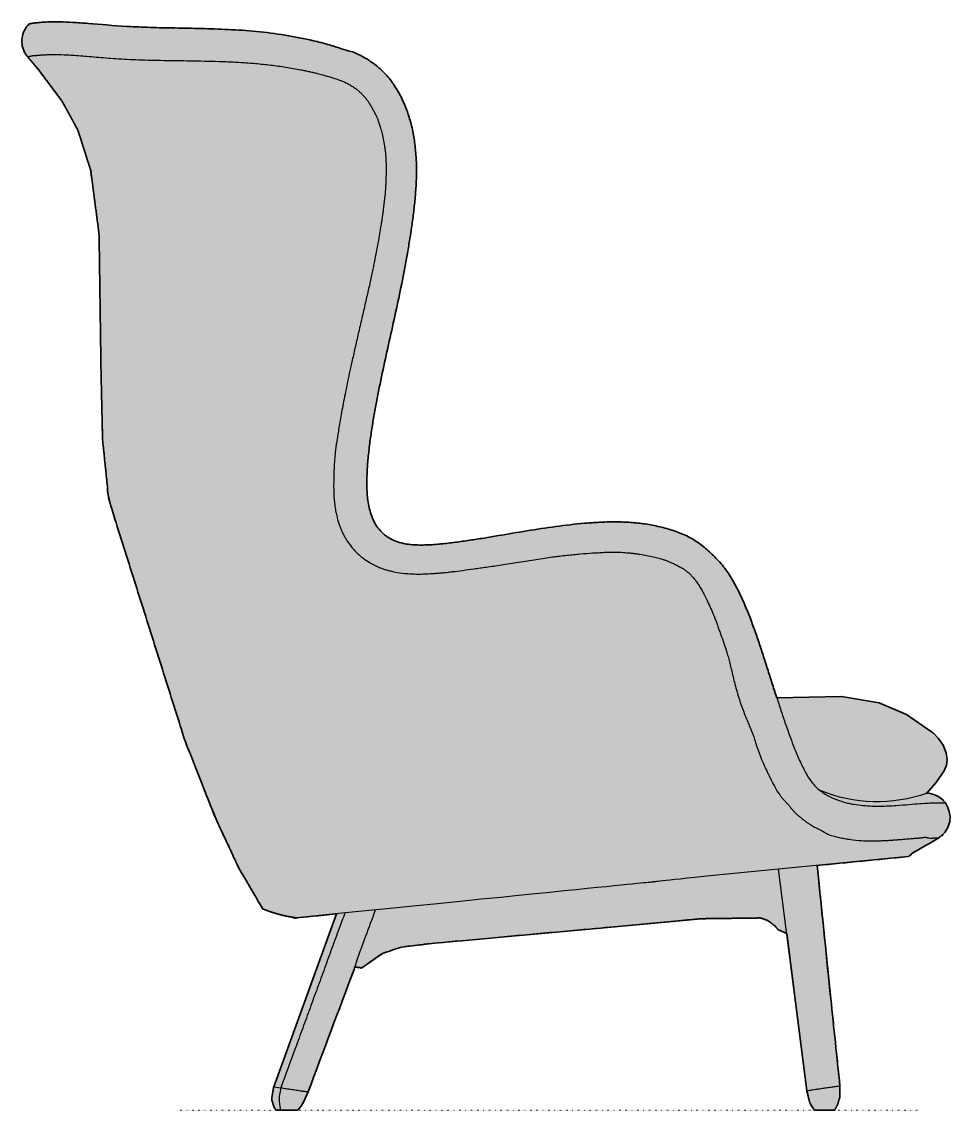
# Model space of a CAD drawing. Header units: millimetres. Extents: x -1 to 2019, y -1319 to 1154.
# Drawn here: x 1056 to 2019, y 0 to 1130 of the extents above; entities that cross this region are included whole.
import ezdxf

# ---------------------------------------------------------------- set-up
doc = ezdxf.new("R2010")
doc.units = ezdxf.units.MM
doc.linetypes.add('Dots', pattern=[1, 0, -1])
doc.layers.add('Blocks', color=7, linetype='Continuous')
doc.layers.add('Blocks$Fill', color=7, linetype='Continuous', true_color=0xffffff)
for name, color, linetype, lineweight, true_color in [('Blocks$Inner', 7, 'Continuous', 25, 0x007f00), ('Blocks$Outline', 7, 'Continuous', 35, 0xff3f3f), ('Groud', 7, 'Dots', 25, 0x243775)]:
    doc.layers.add(name, color=color, linetype=linetype, lineweight=lineweight, true_color=true_color)

# ---------------------------------------------------------------- blocks, each defined once
blk = doc.blocks.new('Ro Lounge Chair Side')
at = {"layer": 'Blocks$Fill'}
blk.add_hatch(color=256, dxfattribs=at).paths.add_polyline_path([(622.2, 428.1), (603.2, 487), (598.2, 501.3), (592.8, 515.5), (589.9, 522.6), (586.8, 529.7), (583.6, 536.6), (580.2, 543.3), (578.5, 546.5), (576.7, 549.7), (574.8, 552.8), (572.8, 556), (570.6, 559.2), (569.5, 560.8), (568.3, 562.4), (567, 564), (565.7, 565.6), (563.1, 568.7), (560.5, 571.6), (557.8, 574.4), (555.1, 577), (552.5, 579.5), (549.8, 581.9), (547, 584.3), (544, 586.7), (542.5, 587.8), (540.9, 588.9), (539.3, 590.1), (537.6, 591.2), (535.9, 592.2), (534.1, 593.3), (532.4, 594.2), (530.6, 595.2), (528.8, 596), (527.1, 596.9), (525.3, 597.7), (523.6, 598.4), (520.2, 599.8), (516.8, 601), (513.3, 602.2), (509.8, 603.3), (506.1, 604.3), (502.5, 605.2), (498.8, 606.1), (495.1, 606.9), (491.3, 607.6), (487.5, 608.2), (483.7, 608.8), (479.9, 609.2), (476.1, 609.6), (468.6, 610.2), (461, 610.6), (453.4, 610.7), (445.8, 610.6), (438.2, 610.3), (430.6, 609.9), (423, 609.3), (407.8, 607.8), (392.7, 605.9), (296, 590.5), (281.2, 588.6), (273.6, 587.8), (266.1, 587.1), (262.4, 586.9), (258.7, 586.7), (255, 586.6), (251.3, 586.7), (247.6, 586.8), (245.7, 586.9), (243.7, 587), (241.8, 587.2), (239.9, 587.5), (237.9, 587.7), (236, 588.1), (234.1, 588.5), (232.2, 588.9), (230.4, 589.4), (229.5, 589.7), (228.6, 590), (227.7, 590.3), (226.8, 590.6), (225.9, 591), (225.1, 591.3), (224.2, 591.7), (223.4, 592.1), (222.5, 592.5), (221.7, 592.9), (220.9, 593.3), (220.2, 593.8), (219.4, 594.2), (218.7, 594.7), (217.9, 595.2), (217.2, 595.7), (216.5, 596.2), (215.8, 596.7), (215.1, 597.3), (214.4, 597.8), (213.8, 598.4), (213.1, 599), (212.5, 599.6), (211.8, 600.3), (211.2, 600.9), (210.6, 601.6), (210, 602.3), (209.4, 603), (208.8, 603.8), (208.2, 604.5), (207.7, 605.3), (207.1, 606.1), (206.6, 606.9), (206.1, 607.7), (205.6, 608.5), (205.1, 609.3), (204.6, 610.2), (204.2, 611.1), (203.7, 611.9), (203.3, 612.8), (202.9, 613.7), (202.5, 614.6), (202.1, 615.5), (201.8, 616.4), (201.1, 618.3), (200.5, 620.1), (200, 622), (199.5, 623.8), (199.1, 625.7), (198.7, 627.5), (198.3, 629.4), (198, 631.2), (197.7, 633.1), (197.5, 634.9), (197.3, 636.8), (197, 640.6), (196.8, 644.3), (196.7, 648.2), (196.7, 652.1), (196.8, 659.8), (197.2, 667.4), (197.8, 675), (199.5, 690.2), (200.4, 697.8), (202.7, 712.8), (208.1, 742.6), (233.6, 861.6), (239.1, 891.5), (243.8, 921.5), (245.7, 936.5), (247.2, 951.7), (247.7, 959.3), (248.1, 966.9), (248.2, 974.5), (248.1, 982.1), (247.8, 989.7), (247.2, 997.2), (246.8, 1001), (246.3, 1004.8), (245.8, 1008.5), (245.1, 1012.3), (244.4, 1016.1), (243.6, 1019.9), (242.6, 1023.6), (241.6, 1027.3), (240.5, 1031), (239.3, 1034.6), (238.1, 1038.1), (236.7, 1041.6), (235.3, 1045), (233.8, 1048.4), (232.1, 1051.8), (230.4, 1055.2), (228.5, 1058.5), (227.5, 1060.2), (226.5, 1061.8), (225.5, 1063.5), (224.4, 1065.1), (223.3, 1066.7), (222.1, 1068.2), (220.9, 1069.8), (219.7, 1071.3), (218.5, 1072.7), (217.3, 1074.2), (216, 1075.6), (214.7, 1077), (213.3, 1078.3), (212, 1079.6), (210.6, 1080.9), (209.1, 1082.2), (207.7, 1083.4), (206.2, 1084.6), (204.7, 1085.8), (203.1, 1086.9), (201.5, 1088), (199.9, 1089.1), (198.3, 1090.2), (196.6, 1091.2), (194.9, 1092.2), (193.2, 1093.2), (189.8, 1095), (186.4, 1096.7), (184.2, 1097.7), (182, 1098.7), (180, 1099.1), (178.2, 1099.5), (176.6, 1099.9), (175.2, 1100.3), (173.9, 1100.7), (163.2, 1104.2), (156, 1106.4), (148.7, 1108.3), (141.3, 1110.1), (133.9, 1111.8), (126.5, 1113.3), (111.7, 1115.9), (96.9, 1118.1), (82.2, 1119.8), (67.5, 1121), (53, 1121.9), (-28, 1124), (-51.7, 1125), (-108.5, 1129.2), (-115.5, 1129.6), (-121.9, 1129.8), (-127.5, 1129.8), (-132.5, 1129.7), (-136.9, 1129.5), (-146.8, 1128.8), (-148.5, 1128.6), (-149.1, 1128.6), (-149.6, 1128.5), (-149.8, 1128.4), (-150.8, 1128.2), (-151, 1128.2), (-153.4, 1127.8), (-153.4, 1127.8), (-153.5, 1127.8), (-153.6, 1127.8), (-153.6, 1127.8), (-153.6, 1127.8), (-153.7, 1127.8), (-153.7, 1127.7), (-153.9, 1127.7), (-153.9, 1127.7), (-153.9, 1127.7), (-153.9, 1127.7), (-154, 1127.7), (-154, 1127.7), (-154, 1127.7), (-154.3, 1127.3), (-154.7, 1126.9), (-155, 1126.5), (-155.4, 1126.1), (-155.7, 1125.8), (-156, 1125.4), (-156.4, 1124.9), (-156.7, 1124.5), (-157, 1124.1), (-157.3, 1123.7), (-157.5, 1123.2), (-157.8, 1122.8), (-158.1, 1122.4), (-158.3, 1121.9), (-158.6, 1121.5), (-158.8, 1121), (-159.1, 1120.5), (-159.3, 1120.1), (-159.5, 1119.6), (-159.7, 1119.1), (-159.9, 1118.6), (-160, 1118.1), (-160.2, 1117.7), (-160.4, 1117.2), (-160.5, 1116.7), (-160.7, 1116.2), (-160.8, 1115.7), (-160.9, 1115.2), (-161, 1114.6), (-161.1, 1114.1), (-161.2, 1113.6), (-161.3, 1113.1), (-161.3, 1112.6), (-161.4, 1112.1), (-161.4, 1111.6), (-161.4, 1111.1), (-161.5, 1110.5), (-161.5, 1110), (-161.5, 1109.5), (-161.5, 1109), (-161.4, 1108.5), (-161.4, 1108), (-161.4, 1107.4), (-161.3, 1106.9), (-161.2, 1106.4), (-161.2, 1105.9), (-161.1, 1105.4), (-161, 1104.9), (-160.9, 1104.4), (-160.8, 1103.9), (-160.6, 1103.4), (-160.5, 1102.9), (-160.4, 1102.4), (-160.2, 1101.9), (-160, 1101.4), (-159.8, 1100.9), (-159.7, 1100.4), (-159.5, 1099.9), (-159.2, 1099.5), (-159, 1099), (-158.8, 1098.5), (-158.6, 1098.1), (-158.3, 1097.6), (-158.1, 1097.2), (-157.8, 1096.7), (-157.5, 1096.3), (-157.2, 1095.9), (-156.9, 1095.4), (-156.6, 1095), (-156.3, 1094.6), (-156, 1094.2), (-155.7, 1093.8), (-155.7, 1093.8), (-144.4, 1080.6), (-120.3, 1048.3), (-103.2, 1017), (-90, 975.6), (-81.3, 909), (-79.3, 767.9), (-77.7, 696.4), (-71.3, 633.8), (7.6, 384.2), (38.3, 306.1), (63.6, 251.6), (88.5, 209), (92.8, 207.3), (97.1, 205.7), (101.5, 204.3), (105.9, 203.1), (110.4, 202), (114.9, 201), (119.5, 200.2), (124, 199.6), (165.2, 203.7), (100.1, 24.3), (99.9, 23.5), (98.1, 12.8), (98.1, 10.3), (99.6, 4.8), (100.8, 2.2), (102.4, -0.1), (107.1, -0.1), (125, 0), (126.9, 1.9), (128.6, 4), (131.2, 8.9), (135.8, 19.1), (183.4, 146), (184.2, 148.5), (191.5, 147.7), (212.8, 162.6), (232.4, 169.2), (263.5, 173), (543.8, 198.7), (605.2, 199.5), (605.9, 199.3), (606.6, 199.1), (607.2, 198.9), (607.9, 198.7), (608.5, 198.5), (609.2, 198.2), (609.8, 198), (610.5, 197.7), (611.1, 197.4), (611.7, 197.1), (612.4, 196.8), (613, 196.5), (613.6, 196.1), (614.2, 195.8), (614.8, 195.4), (615.4, 195), (616, 194.6), (616.6, 194.2), (617.1, 193.8), (617.7, 193.4), (618.2, 192.9), (618.8, 192.5), (619.3, 192), (619.8, 191.5), (620.3, 191.1), (620.8, 190.6), (621.3, 190.1), (621.7, 189.5), (622.2, 189), (622.6, 188.5), (623.1, 188), (623.5, 187.4), (632.6, 183.4), (653.4, 20), (655.9, 10), (656.8, 7.3), (657.7, 5.6), (661.4, 0), (661.4, 0), (661.4, 0), (661.4, 0), (661.4, 0), (661.4, 0), (661.4, 0), (661.4, 0), (661.4, 0), (661.4, 0), (661.4, 0), (661.4, 0), (661.4, 0), (661.4, 0), (661.4, 0), (661.4, 0), (661.4, 0), (661.4, 0), (661.4, 0), (661.4, 0), (661.4, 0), (661.4, 0), (661.4, 0), (661.4, 0), (661.4, 0), (661.4, 0), (661.4, 0), (661.4, 0), (661.4, 0), (661.4, 0), (661.4, 0), (661.4, 0), (661.4, 0), (661.4, 0), (661.4, 0), (661.4, 0), (661.4, 0), (661.4, 0), (661.4, 0), (661.4, 0), (661.4, 0), (661.4, 0), (661.4, 0), (661.4, 0), (661.4, 0), (661.4, 0), (661.4, 0), (661.4, 0), (661.5, 0), (682.4, -0.1), (685.8, 6.6), (687.7, 13.9), (687.8, 22.2), (687.8, 25), (664.2, 254), (758.5, 263.2), (759.1, 263.4), (759.8, 263.8), (760.5, 264.3), (761.3, 264.9), (762.6, 266.3), (762.6, 266.3), (790.5, 282.8), (790.9, 283.1), (791.3, 283.4), (791.8, 283.7), (792.2, 284), (792.6, 284.3), (793, 284.6), (793.4, 284.9), (793.8, 285.3), (794.2, 285.6), (794.6, 286), (794.9, 286.3), (795.3, 286.7), (795.6, 287.1), (796, 287.5), (796.3, 287.9), (796.7, 288.3), (797, 288.7), (797.3, 289.1), (797.6, 289.5), (797.9, 289.9), (798.2, 290.4), (798.4, 290.8), (798.7, 291.2), (799, 291.7), (799.2, 292.1), (799.5, 292.6), (799.7, 293.1), (799.9, 293.5), (800.1, 294), (800.3, 294.5), (800.5, 295), (800.7, 295.4), (800.9, 295.9), (801, 296.4), (801.2, 296.9), (801.3, 297.4), (801.5, 297.9), (801.6, 298.4), (801.7, 298.9), (801.8, 299.4), (801.9, 299.9), (802, 300.5), (802, 301), (802.1, 301.5), (802.1, 302), (802.2, 302.5), (802.2, 303), (802.2, 303.6), (802.2, 304.3), (802.2, 304.7), (802.2, 305.1), (802.2, 305.5), (802.1, 305.9), (802.1, 306.3), (802, 306.7), (802, 307.1), (801.9, 307.5), (801.8, 307.9), (801.7, 308.4), (801.6, 308.8), (801.5, 309.2), (801.4, 309.7), (801.3, 310.1), (801.1, 310.6), (801, 311.1), (800.6, 312), (800.2, 313.1), (799.8, 314.1), (799.2, 315.2), (798.6, 316.4), (798, 317.6), (797.3, 318.9), (796.8, 319.5), (796.3, 320.1), (795.8, 320.7), (795.3, 321.3), (794.7, 321.8), (794.2, 322.4), (793.6, 322.9), (793, 323.4), (792.4, 323.9), (791.8, 324.3), (791.1, 324.8), (790.5, 325.2), (789.8, 325.6), (789.1, 326), (788.4, 326.3), (787.7, 326.7), (787.3, 326.9), (786.8, 327.1), (786.3, 327.3), (785.8, 327.5), (785.3, 327.6), (784.8, 327.8), (784.4, 328), (783.9, 328.1), (783.4, 328.2), (782.8, 328.3), (782.3, 328.5), (781.8, 328.6), (781.3, 328.7), (780.8, 328.7), (780.3, 328.8), (779.8, 328.9), (779, 328.9), (778.2, 329), (787.4, 339.7), (796.1, 352.2), (798.4, 358.1), (799.2, 363.9), (798.2, 371), (794.9, 378.8), (790, 385.9), (784.8, 391.2), (783, 392.7), (756.9, 410.6), (728.4, 422.7), (689.6, 429.5)], flags=0)
at = {"layer": 'Blocks$Inner'}
blk.add_line((762.6, 266.3), (790.5, 282.8), dxfattribs=at)
for points in [[(88.5, 209), (63.6, 251.6), (38.3, 306.1), (7.6, 384.2), (-71.3, 633.8), (-77.7, 696.4), (-79.3, 767.9), (-81.3, 909), (-90, 975.6), (-103.2, 1017), (-120.3, 1048.3), (-144.4, 1080.6), (-155.7, 1093.8)], [(622.2, 428.1), (689.6, 429.5), (728.4, 422.7), (756.9, 410.6), (783, 392.7), (784.8, 391.2), (790, 385.9), (794.9, 378.8), (798.2, 371), (799.2, 363.9), (798.4, 358.1), (796.1, 352.2), (787.4, 339.7), (778.2, 329)], [(762.6, 266.3), (761.3, 264.9), (760.5, 264.3), (759.8, 263.8), (759.1, 263.4), (758.5, 263.2), (556.6, 243.6)], [(653.4, 20), (641.8, 112), (624, 250.2)], [(102.4, -0.1), (100.8, 2.2), (99.6, 4.8), (98.1, 10.3), (98.1, 12.8), (99.9, 23.5), (100.1, 24.3), (165.2, 203.7)], [(184.2, 148.5), (191.5, 147.7), (212.8, 162.6), (232.4, 169.2), (263.5, 173), (446.5, 189.7), (543.8, 198.7), (605.2, 199.5)], [(623.5, 187.4), (632.6, 183.4)], [(135.8, 19.1), (131.2, 8.9), (128.6, 4), (126.9, 1.9), (125, 0)], [(687.7, 13.9), (685.8, 6.6), (682.4, -0.1)], [(661.4, 0), (657.7, 5.6), (656.8, 7.3), (655.9, 10)]]:
    blk.add_lwpolyline(points, dxfattribs=at)
at = {"layer": 'Blocks$Inner', "extrusion": (0, 0, -1)}
for centre, radius, start, end in [((-726.3, 475), 154.9, 250.4453, 292.4156), ((-141.2, 336.8), 138.3, 277.1374, 292.4017), ((-597.4, 167.8), 32.7, 103.877, 143.0061)]:
    blk.add_arc(centre, radius, start, end, dxfattribs=at)
at = {"layer": 'Blocks$Inner'}
for points, knots in [([(-155.7, 1093.8), (-156.6, 1094.8), (-158.2, 1097.1), (-160, 1100.9), (-161.5, 1106.2), (-161.7, 1113.2), (-159.2, 1121.2), (-155.9, 1125.7), (-154, 1127.7)], [54.856097, 54.856097, 54.856097, 54.856097, 54.967208, 55.078319, 55.18943, 55.411652, 55.633874, 55.856097, 55.856097, 55.856097, 55.856097]), ([(-154, 1127.7), (-153.9, 1127.7), (-153.7, 1127.8), (-153.4, 1127.8), (-152.8, 1127.9), (-152.1, 1128), (-151.6, 1128.1), (-150.8, 1128.2), (-150, 1128.4), (-148.8, 1128.6), (-146.8, 1128.8), (-144, 1129), (-139.7, 1129.4), (-132.9, 1129.8), (-122.3, 1129.9), (-109, 1129.3), (-87.3, 1127.8), (-59.9, 1125.3), (-28.4, 1123.9), (-2.8, 1123.4), (24.4, 1122.9), (52.8, 1122), (82.1, 1120.1), (111.7, 1116.3), (136.4, 1111.5), (156, 1106.5), (168.6, 1102.6), (176.3, 1099.8), (182, 1098.7)], [55.8560965, 55.8560965, 55.8560965, 55.8560965, 55.8633429, 55.8705893, 55.8742125, 55.8778356, 55.8814588, 55.885082, 55.8887052, 55.8923284, 55.8995748, 55.9068211, 55.9140675, 55.9285603, 55.943053, 55.9575458, 55.9720385, 56.001024, 56.0155168, 56.0300096, 56.0445023, 56.0589951, 56.0734878, 56.0879806, 56.1024733, 56.1097197, 56.1169661, 56.1213767, 56.1213767, 56.1213767, 56.1213767]), ([(182, 1098.7), (183.5, 1098), (187.2, 1096.4), (193.3, 1093.3), (200, 1089.2), (206.3, 1084.7), (212.1, 1079.7), (217.3, 1074.3), (222.2, 1068.3), (226.6, 1061.8), (231.8, 1052.9), (236.9, 1041.8), (241.9, 1027.4), (245.4, 1012.3), (247.3, 997.2), (248.3, 982.1), (248.2, 966.9), (247.3, 951.7), (245.8, 936.5), (243.9, 921.5), (241.7, 906.5), (238.3, 886.4), (233.7, 861.6), (227.4, 831.7), (220.8, 802.1), (214.3, 772.5), (209, 747.5), (205.2, 727.7), (202.7, 712.8), (200.8, 700.3), (199.4, 690.2), (198.6, 682.6), (197.8, 675), (197.2, 667.4), (196.8, 659.8), (196.6, 652), (196.7, 644.3), (197.2, 636.8), (198.2, 629.3), (199.8, 622), (202.3, 614.6), (205.9, 607.5), (209.7, 602.4), (213.1, 599), (215.8, 596.7), (218.6, 594.7), (222.7, 592.3), (228.5, 589.8), (236, 587.9), (243.8, 586.9), (251.4, 586.6), (258.8, 586.7), (266.1, 587.1), (273.6, 587.7), (281.2, 588.6), (288.6, 589.5), (296, 590.5), (303.4, 591.6), (310.9, 592.7), (320.8, 594.3), (338.2, 597.2), (362.7, 601.4), (392.7, 606), (417.9, 609), (438.2, 610.4), (453.4, 610.8), (468.6, 610.4), (483.7, 609), (496.4, 606.7), (506.2, 604.3), (513.4, 602.2), (520.2, 599.8), (527, 597), (534.2, 593.4), (541, 589), (547, 584.3), (552.5, 579.5), (557.8, 574.5), (563.1, 568.8), (568.4, 562.5), (572.9, 556), (576.7, 549.7), (580.2, 543.4), (583.6, 536.6), (587.9, 527.4), (592.9, 515.5), (598.2, 501.4), (603.3, 487), (608, 472.5), (612.6, 458.1), (617.2, 443.6), (621.9, 429.1), (625.8, 417.3), (628.9, 407.8), (631.4, 400.7), (633.9, 393.5), (637.3, 384.2), (640.7, 375.1), (644.5, 366.1), (647.5, 359.5), (650.6, 353.3), (653.7, 347.5), (657.3, 342), (661.4, 336.9), (666.1, 332.5), (672.8, 327.6), (681.7, 323.1), (690.3, 320.2), (697.1, 318.5), (703.7, 317.2), (715.1, 315.8), (730.3, 315.4), (746.4, 316.2), (760.1, 317.4), (771.3, 318.3), (778.7, 318.8), (783.5, 319), (786.6, 319.1), (789.2, 319.1), (791.3, 319), (793, 318.9), (794.1, 318.9), (795, 318.9), (795.6, 318.9), (796.1, 318.9), (796.6, 319), (796.8, 318.9), (796.9, 318.8), (797, 318.8), (797.1, 318.9), (797.2, 318.9), (797.2, 318.9), (797.3, 318.9)], [56.1213767, 56.1213767, 56.1213767, 56.1213767, 56.1236759, 56.1272991, 56.1309223, 56.1345455, 56.1381687, 56.1417919, 56.1454151, 56.1490383, 56.1526614, 56.1599078, 56.1671542, 56.1744006, 56.1816469, 56.1888933, 56.1961397, 56.2033861, 56.2106325, 56.2178788, 56.2251252, 56.2323716, 56.2468643, 56.2613571, 56.2758498, 56.2903426, 56.3048354, 56.3120817, 56.3193281, 56.3265745, 56.3301977, 56.3338209, 56.337444, 56.3410672, 56.3446904, 56.3483136, 56.3519368, 56.35556, 56.3591832, 56.3628064, 56.3664296, 56.3700527, 56.3736759, 56.3754875, 56.3772991, 56.3791107, 56.3809223, 56.3845455, 56.3881687, 56.3917919, 56.3954151, 56.3990383, 56.4026614, 56.4062846, 56.4099078, 56.413531, 56.4171542, 56.4207774, 56.4244006, 56.4280238, 56.4352701, 56.4497629, 56.4642556, 56.4787484, 56.4859948, 56.4932412, 56.5004875, 56.5077339, 56.5149803, 56.5186035, 56.5222267, 56.5258498, 56.529473, 56.5330962, 56.5367194, 56.5403426, 56.5439658, 56.547589, 56.5512122, 56.5548354, 56.5584585, 56.5620817, 56.5657049, 56.5693281, 56.5729513, 56.5801977, 56.587444, 56.5946904, 56.6019368, 56.6091832, 56.6164296, 56.6236759, 56.6309223, 56.6345455, 56.6381687, 56.6417919, 56.6454151, 56.6526614, 56.6562846, 56.6599078, 56.663531, 56.6671542, 56.6707774, 56.6744006, 56.6780238, 56.6816469, 56.6888933, 56.6961397, 56.6997629, 56.7033861, 56.7106325, 56.7251252, 56.739618, 56.7541107, 56.7686035, 56.7830962, 56.7903426, 56.797589, 56.8048354, 56.8120817, 56.8193281, 56.8265745, 56.8301977, 56.8338209, 56.837444, 56.8410672, 56.8446904, 56.8483136, 56.8519368, 56.8537484, 56.8546542, 56.85556, 56.85556, 56.85556, 56.85556]), ([(-155.7, 1093.8), (-155.6, 1093.7), (-155.2, 1093.6), (-154.3, 1093.7), (-153.4, 1094), (-152.5, 1094.2), (-151.9, 1094.4), (-151.2, 1094.6), (-150.4, 1094.7), (-149.6, 1094.8), (-148.9, 1094.9), (-148.3, 1094.9), (-147.7, 1094.9), (-147.3, 1094.9), (-147.2, 1094.9)], [0, 0, 0, 0, 0.00390625, 0.0078125, 0.01171875, 0.01367188, 0.015625, 0.01757812, 0.01953125, 0.0234375, 0.02539062, 0.02734375, 0.02929688, 0.03039245, 0.03039245, 0.03039245, 0.03039245]), ([(-146.9, 1095), (-146.6, 1095), (-146.1, 1095), (-145, 1095.1), (-143.6, 1095.2), (-141.7, 1095.4), (-139, 1095.5), (-135.3, 1095.8), (-128.6, 1096), (-118.3, 1095.8), (-103.1, 1094.9), (-84.9, 1093.3), (-63.9, 1091.6), (-40.4, 1090.3), (-14.6, 1089.8), (8.6, 1089.5), (27.9, 1089.1), (37.9, 1088.9), (42.9, 1088.7)], [0.03125, 0.03125, 0.03125, 0.03125, 0.0332031, 0.0351562, 0.0390625, 0.0429688, 0.046875, 0.0546875, 0.0625, 0.078125, 0.09375, 0.109375, 0.125, 0.140625, 0.15625, 0.171875, 0.1796875, 0.1875, 0.1875, 0.1875, 0.1875]), ([(42.9, 1088.7), (47.9, 1088.6), (58, 1088.2), (73.4, 1087.3), (86.4, 1086.1), (96.8, 1084.9), (104.7, 1083.9), (112.6, 1082.8), (120.3, 1081.5), (126.9, 1080.3), (132.1, 1079.2), (136.1, 1078.4), (140.2, 1077.5), (145.9, 1076.1), (153.1, 1074.1), (161.4, 1071.7), (168.5, 1069.3), (173.9, 1067.2), (178.3, 1064.9), (181.4, 1063), (183.5, 1061.6), (184.6, 1060.8), (185.5, 1060.2), (186.4, 1059.5), (187.5, 1058.7), (188.8, 1057.6), (190.3, 1056.2), (192.1, 1054.4), (193.8, 1052.4), (195.5, 1050.4), (196.7, 1048.9), (197.9, 1047.3), (199.4, 1045), (201.2, 1042), (203.2, 1038.4), (205.1, 1034.7), (206.6, 1031.5), (207.9, 1028.6), (209.2, 1025.2), (211, 1019.5), (213.3, 1010.8), (214.8, 1002.1), (215.6, 997), (216, 993.2), (216.3, 989.3), (216.6, 983.9), (216.7, 976.8), (216.6, 969.6), (216.4, 964), (216.2, 959.9), (216, 956.1), (215.6, 951.3), (215.1, 946.9), (214.6, 942.3), (214.1, 938.6), (213.7, 935.2), (213.3, 932.2), (212.9, 929.8), (212.6, 927.4), (212.1, 924.3), (211.6, 920.5), (210.8, 915.7), (210, 910.7), (209, 904.9), (207.9, 898.3), (206.6, 891.9), (205.5, 886), (204.5, 881.2), (203.5, 875.9), (201.8, 868), (199.4, 856.8), (196, 841.9), (192.4, 826.1), (188.7, 810.1), (185.1, 794.6), (182.4, 782.5), (180.4, 773.6), (179.1, 767.6), (177.8, 761.9), (176.3, 754.5), (174.5, 745.6), (172.5, 735.7), (170.2, 723.5), (168.4, 712.6), (167, 704.2), (166.3, 699.8), (165.8, 696.7), (165.4, 693.8), (164.8, 690.4), (164.3, 686.8), (163.9, 683.4), (163.6, 680.6), (163.4, 678), (163.2, 675.4), (163, 672.6), (162.8, 669.1), (162.6, 665), (162.3, 659.2), (162.2, 651.6), (162.2, 644.2), (162.4, 638.7), (162.6, 635), (162.9, 631.6), (163.4, 627.2), (164.2, 622.2), (165.4, 616.9), (166.4, 612.8), (167.3, 609.9), (168.1, 607.2), (169.2, 604.3), (170.6, 601.1), (172.2, 597.8), (174.2, 594.2), (177, 589.6), (180.3, 585.1), (183.8, 581.1), (186.7, 578.2), (189.7, 575.4), (193.9, 572.1), (198.4, 569), (203.2, 566.4), (206.8, 564.6), (210.2, 563.1), (213.4, 561.9), (216.9, 560.7), (221, 559.7), (224.3, 559), (226, 558.6)], [0.1875, 0.1875, 0.1875, 0.1875, 0.1953125, 0.203125, 0.2109375, 0.2148438, 0.21875, 0.2226562, 0.2265625, 0.2304688, 0.2324219, 0.234375, 0.2363281, 0.2382812, 0.2421875, 0.2460938, 0.25, 0.2539062, 0.2578125, 0.2617188, 0.2636719, 0.2646484, 0.265625, 0.2666016, 0.2675781, 0.2695312, 0.2714844, 0.2734375, 0.2773438, 0.2792969, 0.28125, 0.2832031, 0.2851562, 0.2890625, 0.2929688, 0.296875, 0.3007812, 0.3046875, 0.3085938, 0.3125, 0.3203125, 0.3242188, 0.3261719, 0.328125, 0.3300781, 0.3320312, 0.3359375, 0.3398438, 0.3417969, 0.34375, 0.3457031, 0.3476562, 0.3515625, 0.3535156, 0.3554688, 0.3574219, 0.3583984, 0.359375, 0.3603516, 0.3613281, 0.3632812, 0.3652344, 0.3671875, 0.3691406, 0.3710938, 0.3730469, 0.3740234, 0.375, 0.3759766, 0.3769531, 0.3789062, 0.3808594, 0.3828125, 0.3847656, 0.3867188, 0.3886719, 0.3896484, 0.390625, 0.3916016, 0.3925781, 0.3945312, 0.3964844, 0.3984375, 0.4023438, 0.4042969, 0.4052734, 0.40625, 0.4072266, 0.4082031, 0.4101562, 0.4121094, 0.4140625, 0.4160156, 0.4179688, 0.4199219, 0.421875, 0.4238281, 0.4257812, 0.4296875, 0.4335938, 0.4355469, 0.4375, 0.4394531, 0.4414062, 0.4453125, 0.4492188, 0.453125, 0.4550781, 0.4570312, 0.4609375, 0.4648438, 0.46875, 0.4726562, 0.4765625, 0.484375, 0.4882812, 0.4921875, 0.4960938, 0.5, 0.5078125, 0.5117188, 0.515625, 0.5195312, 0.5234375, 0.5273438, 0.53125, 0.5351562, 0.5351562, 0.5351562, 0.5351562]), ([(226, 558.6), (233.5, 557.5), (237.5, 557), (244.1, 556.6), (251.1, 556.5), (258.6, 556.7), (265.4, 557.1), (271.3, 557.6), (275.9, 557.9), (280.7, 558.4), (287.3, 559.2), (296, 560.3), (305.6, 561.7), (314.1, 562.9), (320.8, 563.8), (328.2, 564.8), (339.1, 566.4), (354.1, 568.7), (369.6, 571.2), (381.3, 573.1), (388, 574.1), (393.1, 574.8), (398.1, 575.4), (404.3, 576.1), (411.4, 576.8), (420.5, 577.7), (429, 578.3), (436.7, 578.7), (442.2, 579.1), (447.2, 579.3), (453.1, 579.4), (459.4, 579.3), (465, 578.8), (469, 578.5), (471.3, 578.2), (473.6, 578), (476.7, 577.6), (481.6, 576.9), (487.6, 575.8), (494.2, 574.4), (499, 573.2), (502.2, 572.3), (504.9, 571.5), (507.7, 570.6), (510.6, 569.3), (513.3, 568.1), (515.8, 567), (518.2, 565.8), (521.3, 564.2), (524.4, 562.5), (526.6, 561), (528.2, 559.8), (529.8, 558.6), (531.7, 556.9), (533.9, 554.7), (536, 552.3), (537.7, 550.1), (539, 548.3), (540.3, 546.5), (542, 544), (544, 540.7), (546.5, 536.1), (549.2, 530.6), (552.3, 524.1), (555.5, 516.8), (558.2, 510.1), (560.1, 505.1), (561.1, 502.2), (561.9, 500), (562.6, 497.8), (563.6, 494.9), (565.5, 489.9), (568.1, 482.5), (570.7, 474.3), (572.8, 466.9), (574.3, 460.8), (575.9, 453.9), (577.7, 446.2), (579.8, 438.2), (582.9, 427.4), (586.4, 417.1), (589.8, 408.4), (592.2, 402.8), (594.1, 398.3), (596.3, 393), (598.4, 387.7), (599.9, 382.6), (601.2, 378.3), (602.4, 374.7), (603.8, 370.9), (605.7, 365.8), (608.4, 359.5), (611.2, 353.3), (613.5, 348.6), (615.2, 345.2), (616.9, 341.8), (618.1, 339.5), (622.4, 331.6)], [0.5351562, 0.5351562, 0.5351562, 0.5351562, 0.5390625, 0.5429688, 0.546875, 0.5507812, 0.5546875, 0.5566406, 0.5585938, 0.5605469, 0.5625, 0.5664062, 0.5703125, 0.5722656, 0.5742188, 0.5761719, 0.578125, 0.5820312, 0.5859375, 0.5878906, 0.5898438, 0.5908203, 0.5917969, 0.59375, 0.5957031, 0.5976562, 0.6015625, 0.6035156, 0.6054688, 0.6074219, 0.609375, 0.6132812, 0.6171875, 0.6191406, 0.6201172, 0.6210938, 0.6230469, 0.625, 0.6289062, 0.6328125, 0.6367188, 0.6386719, 0.640625, 0.6445312, 0.6484375, 0.6523438, 0.6542969, 0.65625, 0.6601562, 0.6640625, 0.6660156, 0.6679688, 0.6699219, 0.671875, 0.6757812, 0.6796875, 0.6816406, 0.6835938, 0.6855469, 0.6875, 0.6914062, 0.6953125, 0.6992188, 0.703125, 0.7070312, 0.7109375, 0.7128906, 0.7138672, 0.7148438, 0.7158203, 0.7167969, 0.71875, 0.7226562, 0.7265625, 0.7285156, 0.7304688, 0.7324219, 0.734375, 0.7363281, 0.7382812, 0.7421875, 0.7441406, 0.7460938, 0.7480469, 0.75, 0.7539062, 0.7578125, 0.7597656, 0.7617188, 0.7636719, 0.765625, 0.7695312, 0.7734375, 0.7753906, 0.7773438, 0.7792969, 0.78125, 0.78125, 0.78125, 0.78125]), ([(622.4, 331.6), (623.6, 329.6), (625.6, 326.7), (627.9, 323.9), (629.1, 322.5), (630, 321.5), (630.9, 320.6), (632, 319.5), (633.1, 318.4), (634.2, 317.1), (635.2, 315.9), (636.1, 314.8), (636.9, 313.6), (637.7, 312.7), (638.3, 311.9), (638.9, 311.3), (639.5, 310.6), (640.3, 309.8), (641.7, 308.4), (643.8, 306.4), (646.4, 304.2), (649.1, 302), (651.6, 300.1), (653.8, 298.6), (655.5, 297.4), (656.8, 296.5), (658, 295.8), (658.7, 295.3), (659.2, 295), (659.5, 294.8), (659.9, 294.6), (660.3, 294.3), (661.1, 293.9), (662.3, 293.4), (663.7, 292.7), (665.5, 291.9), (667.4, 291), (669.2, 289.9), (670.3, 289.2), (671.2, 288.7), (672.1, 288.2), (673.4, 287.4), (676.1, 286.1), (678.8, 285.1), (686.9, 283)], [0.78125, 0.78125, 0.78125, 0.78125, 0.78515625, 0.78710938, 0.78808594, 0.7890625, 0.79003906, 0.79101562, 0.79296875, 0.79492188, 0.796875, 0.79882812, 0.80078125, 0.80273438, 0.80371094, 0.8046875, 0.80566406, 0.80664062, 0.80859375, 0.8125, 0.81640625, 0.8203125, 0.82421875, 0.828125, 0.83007812, 0.83203125, 0.83398438, 0.83496094, 0.83544922, 0.8359375, 0.83642578, 0.83691406, 0.83789062, 0.83984375, 0.84179688, 0.84375, 0.84765625, 0.84960938, 0.85058594, 0.8515625, 0.85253906, 0.85351562, 0.85546875, 0.859375, 0.859375, 0.859375, 0.859375]), ([(797.3, 318.9), (794.8, 322.2), (789.3, 326.7), (782, 328.7), (778.7, 329), (778.2, 329)], [33.4309795, 33.4309795, 33.4309795, 33.4309795, 33.7643128, 33.986535, 34.0304917, 34.0304917, 34.0304917, 34.0304917]), ([(790.5, 282.8), (791.7, 283.5), (793.9, 285.2), (797.7, 289.2), (801.1, 295.3), (802.9, 304.9), (801.3, 311.8), (797.3, 318.9)], [32.430979, 32.430979, 32.430979, 32.430979, 32.542091, 32.653202, 32.875424, 33.097646, 33.430979, 33.430979, 33.430979, 33.430979]), ([(686.9, 283), (687.9, 282.8), (689.9, 282.4), (692.6, 282), (695.3, 281.5), (697, 281.3), (707.6, 280)], [0.859375, 0.859375, 0.859375, 0.859375, 0.861238129, 0.863191254, 0.865144379, 0.867097504, 0.867097504, 0.867097504, 0.867097504]), ([(721.7, 279.5), (723.2, 279.5), (726.2, 279.5), (730.5, 279.7), (734.8, 279.9), (738.8, 280.1), (742.7, 280.4), (746.5, 280.7), (750.1, 281), (753.5, 281.2), (756.7, 281.5), (759.8, 281.8), (762.7, 282), (765.4, 282.2), (767.5, 282.4), (768.9, 282.5), (769.7, 282.5), (770.3, 282.6), (770.9, 282.6), (771.6, 282.7), (772.6, 282.8), (773.7, 283), (775.1, 283.2), (776.4, 283.3), (777.4, 283.2), (778, 283.1), (778.5, 282.9), (779.2, 282.7), (780.6, 282.5), (782.3, 282.4), (784.1, 282.5), (785.4, 282.6), (786.5, 282.7), (787.5, 282.8), (788.2, 282.8), (789, 282.8), (789.8, 282.8), (790.4, 282.8), (790.5, 282.8), (790.5, 282.8)], [0.871972, 0.871972, 0.871972, 0.871972, 0.8758783, 0.8797845, 0.8836908, 0.887597, 0.8915033, 0.8954095, 0.8993158, 0.903222, 0.9071283, 0.9110345, 0.9149408, 0.918847, 0.9227533, 0.9247064, 0.925683, 0.9266595, 0.9276361, 0.9286127, 0.9305658, 0.9325189, 0.934472, 0.9383783, 0.9403314, 0.941308, 0.9422845, 0.9442377, 0.9461908, 0.950097, 0.9520502, 0.9540033, 0.9559564, 0.9579095, 0.9598627, 0.9618158, 0.965722, 0.9696283, 0.9735345, 0.9735345, 0.9735345, 0.9735345]), ([(556.6, 243.6), (497.9, 237.3), (493.7, 236.8), (489.5, 236.4), (124, 199.6)], [6, 6, 6, 6, 6.00588159, 6.01200665, 6.01200665, 6.01200665, 6.01200665]), ([(173.8, 204.6), (171.7, 198.9), (167.3, 186.9), (160.3, 168), (152.8, 147.3), (145.2, 126.6), (137.7, 105.9), (130.1, 85.2), (120, 57.6), (112.4, 37), (107.3, 23.2)], [-1.9721692, -1.9721692, -1.9721692, -1.9721692, -1.8888889, -1.7777778, -1.6666667, -1.5555556, -1.4444444, -1.3333333, -1.2222222, -1, -1, -1, -1]), ([(183.4, 146), (188.1, 160.5), (195.1, 179.3), (202.1, 198.2), (205.7, 207.8)], [136.392102, 136.392102, 136.392102, 136.392102, 136.892102, 137.310349, 137.310349, 137.310349, 137.310349]), ([(107.3, 23.2), (109, 23), (112.8, 22.4), (119.1, 21.5), (124.2, 20.7), (127.9, 20.2), (131.1, 19.7), (134.2, 19.3), (135.6, 19.1), (135.8, 19.1)], [0.0709587, 0.0709587, 0.0709587, 0.0709587, 0.1821379, 0.2933172, 0.4044965, 0.4600862, 0.5156758, 0.6268551, 0.7731635, 0.7731635, 0.7731635, 0.7731635]), ([(673.3, 22.9), (671.5, 22.6), (667.9, 22.1), (663.1, 21.4), (659.4, 20.8), (655.7, 20.3), (654.1, 20.1), (653.4, 20)], [15.724633, 15.724633, 15.724633, 15.724633, 15.924633, 16.124633, 16.274633, 16.424633, 16.724633, 16.724633, 16.724633, 16.724633]), ([(687.8, 25), (687.8, 25), (687.6, 25), (686.8, 24.8), (685.9, 24.7)], [14.8260231, 14.8260231, 14.8260231, 14.8260231, 14.9237493, 15.1246329, 15.1246329, 15.1246329, 15.1246329]), ([(125, 0), (124.9, 0), (124.1, 0), (121.2, 0), (117.5, 0), (114.1, 0), (110.8, -0.1), (108.4, -0.1), (107.1, -0.1)], [4, 4, 4, 4, 4.1111111, 4.25, 4.3888889, 4.4583333, 4.5277778, 4.6666667, 4.6666667, 4.6666667, 4.6666667]), ([(673.5, 0), (671.7, 0), (667.9, 0), (664.1, 0), (662.2, 0), (661.5, 0), (661.4, 0), (661.4, 0)], [2.5281016, 2.5281016, 2.5281016, 2.5281016, 2.6952377, 2.8623738, 2.9459418, 3.0295098, 3.0777272, 3.0777272, 3.0777272, 3.0777272])]:
    blk.add_open_spline(points, degree=3, knots=knots, dxfattribs=at)
for points, degree in [([(707.6, 280), (708, 279.9), (708.4, 279.9), (712.4, 279.7)], 3), ([(712.4, 279.7), (713.2, 279.6), (714.8, 279.6), (716.4, 279.5), (721.7, 279.5)], 3), ([(664.2, 254), (665.5, 241.3)], 1), ([(665.5, 241.3), (678.3, 116)], 1), ([(135.8, 19.1), (183.4, 146)], 1), ([(678.3, 116), (687.8, 25)], 1), ([(100.1, 24.3), (100.7, 24.2), (104, 23.7), (107.3, 23.2)], 3), ([(107.3, 23.2), (104.9, 11.7), (104.9, 11.1), (107.1, -0.1)], 3), ([(678.4, 23.6), (676.8, 23.4), (675.1, 23.1), (673.3, 22.9)], 3), ([(685.9, 24.7), (685.1, 24.6), (683, 24.3), (680, 23.9), (678.4, 23.6)], 3), ([(687.8, 25), (687.8, 25), (687.7, 13.9)], 2), ([(655.9, 10), (653.4, 20), (653.4, 20)], 2), ([(661.5, 0), (661.4, 0), (661.4, 0), (661.4, 0)], 3), ([(107.1, -0.1), (105, -0.1), (102.6, -0.1), (102.4, -0.1)], 3), ([(682.4, -0.1), (682.2, -0.1), (680.3, -0.1), (675.9, -0.1), (673.5, 0)], 3)]:
    blk.add_open_spline(points, degree=degree, dxfattribs=at)
at = {"layer": 'Blocks$Outline'}
for points in [[(778.2, 329), (787.4, 339.7), (796.1, 352.2), (798.4, 358.1), (799.2, 363.9), (798.2, 371), (794.9, 378.8), (790, 385.9), (784.8, 391.2), (783, 392.7), (756.9, 410.6), (728.4, 422.7), (689.6, 429.5), (622.2, 428.1)], [(165.2, 203.7), (100.1, 24.3), (99.9, 23.5), (98.1, 12.8), (98.1, 10.3), (99.6, 4.8), (100.8, 2.2), (102.4, -0.1)], [(632.6, 183.4), (641.8, 112), (653.4, 20)], [(125, 0), (126.9, 1.9), (128.6, 4), (131.2, 8.9), (135.8, 19.1)]]:
    blk.add_lwpolyline(points, dxfattribs=at)
for points, degree, knots in [([(622.2, 428.1), (622.1, 428.5), (620.4, 433.6), (617.2, 443.6), (612.6, 458.1), (608, 472.5), (603.3, 487), (598.2, 501.4), (592.9, 515.5), (587.9, 527.4), (583.6, 536.6), (580.2, 543.4), (576.7, 549.7), (572.9, 556), (568.4, 562.5), (563.1, 568.8), (557.8, 574.5), (552.5, 579.5), (547, 584.3), (541, 589), (534.2, 593.4), (527, 597), (520.2, 599.8), (513.4, 602.2), (506.2, 604.3), (496.4, 606.7), (483.7, 609), (468.6, 610.4), (453.4, 610.8), (438.2, 610.4), (417.9, 609), (392.7, 606), (362.7, 601.4), (338.2, 597.2), (320.8, 594.3), (310.9, 592.7), (303.4, 591.6), (296, 590.5), (288.6, 589.5), (281.2, 588.6), (273.6, 587.7), (266.1, 587.1), (258.8, 586.7), (251.4, 586.6), (243.8, 586.9), (236, 587.9), (228.5, 589.8), (222.7, 592.3), (218.6, 594.7), (215.8, 596.7), (213.1, 599), (209.7, 602.4), (205.9, 607.5), (202.3, 614.6), (199.8, 622), (198.2, 629.3), (197.2, 636.8), (196.7, 644.3), (196.6, 652), (196.8, 659.8), (197.2, 667.4), (197.8, 675), (198.6, 682.6), (199.4, 690.2), (200.8, 700.3), (202.7, 712.8), (205.2, 727.7), (209, 747.5), (214.3, 772.5), (220.8, 802.1), (227.4, 831.7), (233.7, 861.6), (238.3, 886.4), (241.7, 906.5), (243.9, 921.5), (245.8, 936.5), (247.3, 951.7), (248.2, 966.9), (248.3, 982.1), (247.3, 997.2), (245.4, 1012.3), (241.9, 1027.4), (236.9, 1041.8), (231.8, 1052.9), (226.6, 1061.8), (222.2, 1068.3), (217.3, 1074.3), (212.1, 1079.7), (206.3, 1084.7), (200, 1089.2), (193.3, 1093.3), (187.2, 1096.4), (183.5, 1098), (182, 1098.7), (176.3, 1099.8), (168.6, 1102.6), (156, 1106.5), (136.4, 1111.5), (111.7, 1116.3), (82.1, 1120.1), (52.8, 1122), (24.4, 1122.9), (-2.8, 1123.4), (-28.4, 1123.9), (-59.9, 1125.3), (-87.3, 1127.8), (-109, 1129.3), (-122.3, 1129.9), (-132.9, 1129.8), (-139.7, 1129.4), (-144, 1129), (-146.8, 1128.8), (-148.8, 1128.6), (-150, 1128.4), (-150.8, 1128.2), (-151.6, 1128.1), (-152.1, 1128), (-152.8, 1127.9), (-153.4, 1127.8), (-153.7, 1127.8), (-153.9, 1127.7), (-154, 1127.7), (-155.9, 1125.7), (-159.2, 1121.2), (-161.7, 1113.2), (-161.5, 1106.2), (-160, 1100.9), (-158.2, 1097.1), (-156.6, 1094.8), (-155.7, 1093.8)], 3, [-56.62421, -56.62421, -56.62421, -56.62421, -56.623676, -56.61643, -56.609183, -56.601937, -56.59469, -56.587444, -56.580198, -56.572951, -56.569328, -56.565705, -56.562082, -56.558459, -56.554835, -56.551212, -56.547589, -56.543966, -56.540343, -56.536719, -56.533096, -56.529473, -56.52585, -56.522227, -56.518603, -56.51498, -56.507734, -56.500488, -56.493241, -56.485995, -56.478748, -56.464256, -56.449763, -56.43527, -56.428024, -56.424401, -56.420777, -56.417154, -56.413531, -56.409908, -56.406285, -56.402661, -56.399038, -56.395415, -56.391792, -56.388169, -56.384545, -56.380922, -56.379111, -56.377299, -56.375488, -56.373676, -56.370053, -56.36643, -56.362806, -56.359183, -56.35556, -56.351937, -56.348314, -56.34469, -56.341067, -56.337444, -56.333821, -56.330198, -56.326574, -56.319328, -56.312082, -56.304835, -56.290343, -56.27585, -56.261357, -56.246864, -56.232372, -56.225125, -56.217879, -56.210632, -56.203386, -56.19614, -56.188893, -56.181647, -56.174401, -56.167154, -56.159908, -56.152661, -56.149038, -56.145415, -56.141792, -56.138169, -56.134545, -56.130922, -56.127299, -56.123676, -56.121377, -56.121377, -56.121377, -56.116966, -56.10972, -56.102473, -56.087981, -56.073488, -56.058995, -56.044502, -56.03001, -56.015517, -56.001024, -55.972039, -55.957546, -55.943053, -55.92856, -55.914068, -55.906821, -55.899575, -55.892328, -55.888705, -55.885082, -55.881459, -55.877836, -55.874212, -55.870589, -55.863343, -55.856097, -55.856097, -55.856097, -55.633874, -55.411652, -55.18943, -55.078319, -54.967208, -54.856097, -54.856097, -54.856097, -54.856097]), ([(762.6, 266.3), (762.6, 266.3), (771.9, 271.8), (781.2, 277.3), (790.5, 282.8), (791.7, 283.5), (793.9, 285.2), (797.7, 289.2), (801.1, 295.3), (802.9, 304.9), (801.3, 311.8), (797.3, 318.9), (794.8, 322.2), (789.3, 326.7), (782, 328.7), (778.7, 329), (778.2, 329)], 3, [0.000888, 0.000888, 0.000888, 0.000888, 0.001804, 32.430979, 32.430979, 32.430979, 32.542091, 32.653202, 32.875424, 33.097646, 33.430979, 33.430979, 33.430979, 33.764313, 33.986535, 34.030492, 34.030492, 34.030492, 34.030492]), ([(664.2, 254), (695.6, 257.1), (727, 260.1), (758.5, 263.2), (758.7, 263.3), (758.9, 263.3), (759.1, 263.4), (759.3, 263.6), (759.6, 263.7), (759.8, 263.8), (760.1, 264), (760.3, 264.1), (760.5, 264.3), (760.8, 264.5), (761, 264.7), (761.3, 264.9), (761.7, 265.3), (762.1, 265.8), (762.6, 266.3), (762.6, 266.3)], 3, [-5.467027, -5.467027, -5.467027, -5.467027, -5, -5, -5, -4, -4, -4, -3, -3, -3, -2, -2, -2, -1, -1, -1, -0.00094, -0.000497, -0.000497, -0.000497, -0.000497]), ([(687.8, 25), (684.6, 55.3), (681.5, 85.6), (678.3, 116), (674, 157.7), (669.7, 199.5), (665.5, 241.3), (665, 245.5), (664.6, 249.8), (664.2, 254)], 3, [-14.826023, -14.826023, -14.826023, -14.826023, -13.826023, -13.826023, -13.826023, -12.826023, -12.826023, -12.826023, 0, 0, 0, 0]), ([(135.8, 19.1), (151.6, 61.4), (167.5, 103.7), (183.4, 146), (183.7, 146.9), (184, 147.7), (184.2, 148.5)], 3, [0.773163, 0.773163, 0.773163, 0.773163, 136.392102, 136.392102, 136.392102, 136.421155, 136.421155, 136.421155, 136.421155]), ([(682.4, -0.1), (684.1, 3.3), (685.8, 6.6), (686.7, 10.3), (687.7, 13.9), (687.8, 25), (687.8, 25)], 2, [-2.09953, -2.09953, -2.09953, -1.09953, -1.09953, -0.09953, -0.09953, 0, 0, 0]), ([(653.4, 20), (653.4, 20), (654.3, 16.7), (655.9, 10), (656.2, 9.1), (656.5, 8.2), (656.8, 7.3), (657.1, 6.7), (657.4, 6.2), (657.7, 5.6), (659, 3.8), (660.2, 1.9), (661.4, 0)], 3, [-4.598847, -4.598847, -4.598847, -4.598847, -4.549626, -4.549626, -4.549626, -3.549626, -3.549626, -3.549626, -2.549626, -2.549626, -2.549626, -1.549636, -1.549636, -1.549636, -1.549636]), ([(107.1, -0.1), (108.4, -0.1), (110.8, -0.1), (114.1, 0), (117.5, 0), (121.2, 0), (124.1, 0), (124.9, 0), (125, 0)], 3, [-1, -1, -1, -1, -0.8611111, -0.7916667, -0.7222222, -0.5833333, -0.4444444, -0.3333333, -0.3333333, -0.3333333, -0.3333333]), ([(661.4, 0), (661.4, 0), (661.4, 0), (661.4, 0), (661.5, 0)], 3, [0.45037439, 0.45037439, 0.45037439, 0.45037439, 0.45076775, 0.5, 0.5, 0.5, 0.5]), ([(661.5, 0), (661.7, 0), (662.2, 0), (664.1, 0), (667.9, 0), (671.7, 0), (673.5, 0), (675.9, -0.1), (680.3, -0.1), (682.2, -0.1), (682.4, -0.1)], 3, [-1.5014083, -1.5014083, -1.5014083, -1.5014083, -1.4178402, -1.3342722, -1.1671361, -1, -1, -1, -0.7857143, -0.5714286, -0.5714286, -0.5714286, -0.5714286])]:
    blk.add_open_spline(points, degree=degree, knots=knots, dxfattribs=at)
for points in [[(-155.7, 1093.8), (-155.7, 1093.8), (-155.7, 1093.8), (-155.7, 1093.8)], [(102.4, -0.1), (102.6, -0.1), (105, -0.1), (107.1, -0.1)]]:
    blk.add_open_spline(points, degree=3, dxfattribs=at)
for points, weights, degree, knots in [([(-155.7, 1093.8), (-151.9, 1089.4), (-148.2, 1085), (-144.4, 1080.6), (-136.4, 1069.8), (-128.3, 1059.1), (-120.3, 1048.3), (-114.6, 1037.9), (-108.9, 1027.4), (-103.2, 1017), (-98.8, 1003.2), (-94.4, 989.4), (-90, 975.6), (-87.1, 953.4), (-84.2, 931.2), (-81.3, 909), (-80.6, 862), (-80, 815), (-79.3, 767.9), (-78.8, 744.1), (-78.3, 720.2), (-77.7, 696.4), (-75.6, 675.5), (-73.5, 654.7), (-71.3, 633.8), (-45, 550.6), (-18.7, 467.4), (7.6, 384.2), (17.8, 358.2), (28.1, 332.1), (38.3, 306.1), (46.7, 287.9), (55.2, 269.7), (63.6, 251.6), (71.9, 237.4), (80.2, 223.2), (88.5, 209), (99.9, 204.3), (111.8, 201.1), (124, 199.6), (138.3, 201), (152, 202.4), (165.2, 203.7)], [1, 1, 1, 1, 1, 1, 1, 1, 1, 1, 1, 1, 1, 1, 1, 1, 1, 1, 1, 1, 1, 1, 1, 1, 1, 1, 1, 1, 1, 1, 1, 1, 1, 1, 1, 1, 1, 0.99409410801, 0.99409410801, 1, 1, 1, 1], 3, [-54.855211, -54.855211, -54.855211, -54.855211, -53.856097, -53.856097, -53.856097, -52.856097, -52.856097, -52.856097, -51.856097, -51.856097, -51.856097, -50.856097, -50.856097, -50.856097, -49.856097, -49.856097, -49.856097, -48.856097, -48.856097, -48.856097, -47.856097, -47.856097, -47.856097, -46.856097, -46.856097, -46.856097, -45.856097, -45.856097, -45.856097, -44.856097, -44.856097, -44.856097, -43.856097, -43.856097, -43.856097, -42.856097, -42.856097, -42.856097, -6.012007, -6.012007, -6.012007, -6.011767, -6.011767, -6.011767, -6.011767]), ([(184.2, 148.5), (187.9, 148.1), (191.5, 147.7), (202.1, 155.2), (212.8, 162.6), (222.6, 165.9), (232.4, 169.2), (248, 171.1), (263.5, 173), (355, 181.4), (446.5, 189.7), (495.1, 194.2), (543.8, 198.7), (574.5, 199.1), (605.2, 199.5), (616.5, 196.7), (623.5, 187.4), (628.1, 185.4), (632.6, 183.4)], [1, 1, 1, 1, 1, 1, 1, 1, 1, 1, 1, 1, 1, 1, 1, 0.942264660399, 1, 1, 1], 2, [-7.292085, -7.292085, -7.292085, 0, 0, 1, 1, 2, 2, 3, 3, 4, 4, 5, 5, 66.447688, 66.447688, 88.754646, 88.754646, 98.7302, 98.7302, 98.7302])]:
    blk.add_rational_spline(points, weights, degree=degree, knots=knots, dxfattribs=at)

msp = doc.modelspace()

# ---------------------------------------------------------------- linework, layer by layer
at = {"layer": 'Groud'}
msp.add_lwpolyline([(1217.1, 0), (1987.1, 0)], dxfattribs=at)

# ---------------------------------------------------------------- block references
at = {"layer": 'Blocks'}
msp.add_blockref('Ro Lounge Chair Side', (1217.1, 0), dxfattribs=at)

doc.saveas('drawing.dxf')
